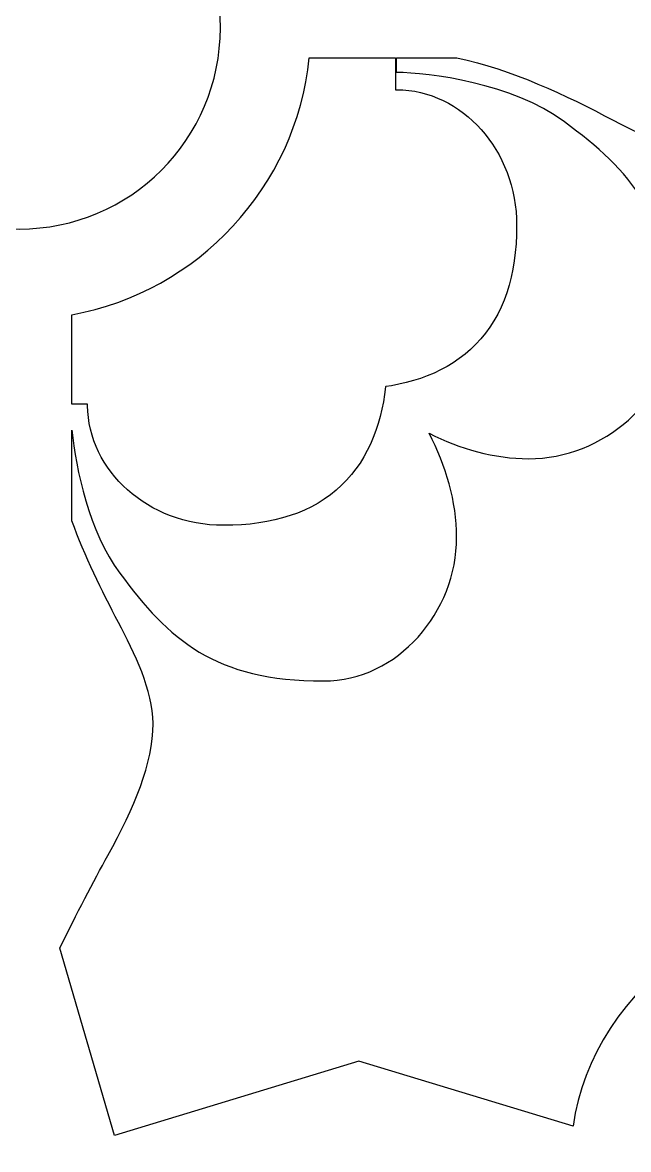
# Model space of a CAD drawing. Header units: centimetres. Extents: x 21.2 to 27, y -9 to 9.
# Drawn here: x 22.782 to 23.446, y -4.945 to -3.711 of the extents above; entities that cross this region are included whole.
import ezdxf

# ---------------------------------------------------------------- set-up
doc = ezdxf.new("R2010")
doc.units = ezdxf.units.CM
doc.header["$MEASUREMENT"] = 0
doc.layers.add('layer 1', color=7, linetype='Continuous')

msp = doc.modelspace()

# ---------------------------------------------------------------- linework, layer by layer
at = {"layer": 'layer 1', "color": 250}
for points, knots in [([(21.19047, -9.00019), (21.19047, -9.00019), (21.19047, -7.7491), (21.19047, -7.7491), (21.19047, -7.7491), (21.19047, -7.7491), (21.19047, -7.63661), (21.19047, -7.63661), (21.19047, -7.63661), (21.19047, -7.63661), (21.19047, -7.23319), (21.19047, -7.23319), (21.19047, -7.23319), (21.19047, -7.23319), (21.19047, -7.03897), (21.19047, -7.03897), (21.19047, -7.03897), (21.19047, -7.03897), (21.19047, -5.26695), (21.19047, -5.26695), (21.19047, -5.26695), (21.19047, -5.26695), (21.19047, -5.15446), (21.19047, -5.15446), (21.19047, -5.15446), (21.19047, -5.15446), (21.19047, -4.75104), (21.19047, -4.75104), (21.19047, -4.75104), (21.19047, -4.75104), (21.19047, -4.55682), (21.19047, -4.55682), (21.19047, -4.55682), (21.19047, -4.55682), (21.19047, -2.7848), (21.19047, -2.7848), (21.19047, -2.7848), (21.19047, -2.7848), (21.19047, -2.67231), (21.19047, -2.67231), (21.19047, -2.67231), (21.19047, -2.67231), (21.19047, -2.26889), (21.19047, -2.26889), (21.19047, -2.26889), (21.19047, -2.26889), (21.19047, -2.07467), (21.19047, -2.07467), (21.19047, -2.07467), (21.19047, -2.07467), (21.19047, -0.30265), (21.19047, -0.30265), (21.19047, -0.30265), (21.19047, -0.30265), (21.19047, -0.19016), (21.19047, -0.19016), (21.19047, -0.19016), (21.19047, -0.19016), (21.19047, 0.21326), (21.19047, 0.21326), (21.19047, 0.21326), (21.19047, 0.21326), (21.19047, 0.40748), (21.19047, 0.40748), (21.19047, 0.40748), (21.19047, 0.40748), (21.19047, 2.1795), (21.19047, 2.1795), (21.19047, 2.1795), (21.19047, 2.1795), (21.19047, 2.29199), (21.19047, 2.29199), (21.19047, 2.29199), (21.19047, 2.29199), (21.19047, 2.69541), (21.19047, 2.69541), (21.19047, 2.69541), (21.19047, 2.69541), (21.19047, 2.88963), (21.19047, 2.88963), (21.19047, 2.88963), (21.19047, 2.88963), (21.19047, 4.66165), (21.19047, 4.66165), (21.19047, 4.66165), (21.19047, 4.66165), (21.19047, 4.77414), (21.19047, 4.77414), (21.19047, 4.77414), (21.19047, 4.77414), (21.19047, 5.17756), (21.19047, 5.17756), (21.19047, 5.17756), (21.19047, 5.17756), (21.19047, 5.37178), (21.19047, 5.37178), (21.19047, 5.37178), (21.19047, 5.37178), (21.19047, 7.1438), (21.19047, 7.1438), (21.19047, 7.1438), (21.19047, 7.1438), (21.19047, 7.25629), (21.19047, 7.25629), (21.19047, 7.25629), (21.19047, 7.25629), (21.19047, 7.65971), (21.19047, 7.65971), (21.19047, 7.65971), (21.19047, 7.65971), (21.19047, 7.85393), (21.19047, 7.85393), (21.19047, 7.85393), (21.19047, 7.85393), (21.19047, 9.00077), (21.19047, 9.00077), (21.19047, 9.00077), (21.19047, 9.00077), (22.06369, 9.00077), (22.06369, 9.00077), (22.06369, 9.00077), (22.06369, 9.00077), (22.26069, 9.00077), (22.26069, 9.00077), (22.26069, 9.00077), (22.26069, 9.00077), (22.75317, 9.00077), (22.75317, 9.00077), (22.75317, 9.00077), (22.75317, 9.00077), (22.83643, 9.00077), (22.83643, 9.00077), (22.83643, 9.00077), (22.83643, 9.00077), (23.30109, 9.00077), (23.30109, 9.00077), (23.30109, 9.00077), (23.30109, 9.00077), (23.4937, 9.00077), (23.4937, 9.00077), (23.4937, 9.00077), (23.4937, 9.00077), (24.69645, 9.00077), (24.69645, 9.00077), (24.69645, 9.00077), (24.69645, 9.00077), (24.89344, 9.00077), (24.89344, 9.00077), (24.89344, 9.00077), (24.89344, 9.00077), (25.38592, 9.00077), (25.38592, 9.00077), (25.38592, 9.00077), (25.38592, 9.00077), (25.46919, 9.00077), (25.46919, 9.00077), (25.46919, 9.00077), (25.46919, 9.00077), (25.93384, 9.00077), (25.93384, 9.00077), (25.93384, 9.00077), (25.93384, 9.00077), (26.12645, 9.00077), (26.12645, 9.00077), (26.12645, 9.00077), (26.12645, 9.00077), (26.99977, 9.00077), (26.99977, 9.00077), (26.99977, 9.00077), (26.99977, 9.00077), (26.99977, 7.78696), (26.99977, 7.78696), (26.99977, 7.78696), (26.99977, 7.78696), (26.99977, 7.67444), (26.99977, 7.67444), (26.99977, 7.67444), (26.99977, 7.67444), (26.99977, 7.27121), (26.99977, 7.27121), (26.99977, 7.27121), (26.99977, 7.27121), (26.99977, 7.0909), (26.99977, 7.0909), (26.99977, 7.0909), (26.99977, 7.0909), (26.99977, 5.25821), (26.99977, 5.25821), (26.99977, 5.25821), (26.99977, 5.25821), (26.99977, 5.1457), (26.99977, 5.1457), (26.99977, 5.1457), (26.99977, 5.1457), (26.99977, 4.74247), (26.99977, 4.74247), (26.99977, 4.74247), (26.99977, 4.74247), (26.99977, 4.56216), (26.99977, 4.56216), (26.99977, 4.56216), (26.99977, 4.56216), (26.99977, 2.79003), (26.99977, 2.79003), (26.99977, 2.79003), (26.99977, 2.79003), (26.99977, 2.67751), (26.99977, 2.67751), (26.99977, 2.67751), (26.99977, 2.67751), (26.99977, 2.27429), (26.99977, 2.27429), (26.99977, 2.27429), (26.99977, 2.27429), (26.99977, 2.09398), (26.99977, 2.09398), (26.99977, 2.09398), (26.99977, 2.09398), (26.99977, 0.32184), (26.99977, 0.32184), (26.99977, 0.32184), (26.99977, 0.32184), (26.99977, 0.20933), (26.99977, 0.20933), (26.99977, 0.20933), (26.99977, 0.20933), (26.99977, -0.1939), (26.99977, -0.1939), (26.99977, -0.1939), (26.99977, -0.1939), (26.99977, -0.37421), (26.99977, -0.37421), (26.99977, -0.37421), (26.99977, -0.37421), (26.99977, -2.14634), (26.99977, -2.14634), (26.99977, -2.14634), (26.99977, -2.14634), (26.99977, -2.25886), (26.99977, -2.25886), (26.99977, -2.25886), (26.99977, -2.25886), (26.99977, -2.66208), (26.99977, -2.66208), (26.99977, -2.66208), (26.99977, -2.66208), (26.99977, -2.84239), (26.99977, -2.84239), (26.99977, -2.84239), (26.99977, -2.84239), (26.99977, -4.61452), (26.99977, -4.61452), (26.99977, -4.61452), (26.99977, -4.61452), (26.99977, -4.72704), (26.99977, -4.72704), (26.99977, -4.72704), (26.99977, -4.72704), (26.99977, -5.13027), (26.99977, -5.13027), (26.99977, -5.13027), (26.99977, -5.13027), (26.99977, -5.31058), (26.99977, -5.31058), (26.99977, -5.31058), (26.99977, -5.31058), (26.99977, -7.08271), (26.99977, -7.08271), (26.99977, -7.08271), (26.99977, -7.08271), (26.99977, -7.19522), (26.99977, -7.19522), (26.99977, -7.19522), (26.99977, -7.19522), (26.99977, -7.59845), (26.99977, -7.59845), (26.99977, -7.59845), (26.99977, -7.59845), (26.99977, -7.77876), (26.99977, -7.77876), (26.99977, -7.77876), (26.99977, -7.77876), (26.99977, -9.00019), (26.99977, -9.00019), (26.99977, -9.00019), (26.99977, -9.00019), (26.12655, -9.00019), (26.12655, -9.00019), (26.12655, -9.00019), (26.12655, -9.00019), (25.92852, -9.00019), (25.92852, -9.00019), (25.92852, -9.00019), (25.92852, -9.00019), (25.46919, -9.00019), (25.46919, -9.00019), (25.46919, -9.00019), (25.46919, -9.00019), (25.38592, -9.00019), (25.38592, -9.00019), (25.38592, -9.00019), (25.38592, -9.00019), (24.89003, -9.00019), (24.89003, -9.00019), (24.89003, -9.00019), (24.89003, -9.00019), (24.69651, -9.00019), (24.69651, -9.00019), (24.69651, -9.00019), (24.69651, -9.00019), (23.4938, -9.00019), (23.4938, -9.00019), (23.4938, -9.00019), (23.4938, -9.00019), (23.29577, -9.00019), (23.29577, -9.00019), (23.29577, -9.00019), (23.29577, -9.00019), (22.83643, -9.00019), (22.83643, -9.00019), (22.83643, -9.00019), (22.83643, -9.00019), (22.75317, -9.00019), (22.75317, -9.00019), (22.75317, -9.00019), (22.75317, -9.00019), (22.25728, -9.00019), (22.25728, -9.00019), (22.25728, -9.00019), (22.25728, -9.00019), (22.06376, -9.00019), (22.06376, -9.00019), (22.06376, -9.00019), (22.06376, -9.00019), (21.19047, -9.00019), (21.19047, -9.00019)], [0, 0, 0, 0, 0.0117647, 0.0117647, 0.0117647, 0.0117647, 0.0235294, 0.0235294, 0.0235294, 0.0235294, 0.0352941, 0.0352941, 0.0352941, 0.0352941, 0.0470588, 0.0470588, 0.0470588, 0.0470588, 0.0588235, 0.0588235, 0.0588235, 0.0588235, 0.0705882, 0.0705882, 0.0705882, 0.0705882, 0.0823529, 0.0823529, 0.0823529, 0.0823529, 0.0941176, 0.0941176, 0.0941176, 0.0941176, 0.1058824, 0.1058824, 0.1058824, 0.1058824, 0.1176471, 0.1176471, 0.1176471, 0.1176471, 0.1294118, 0.1294118, 0.1294118, 0.1294118, 0.1411765, 0.1411765, 0.1411765, 0.1411765, 0.1529412, 0.1529412, 0.1529412, 0.1529412, 0.1647059, 0.1647059, 0.1647059, 0.1647059, 0.1764706, 0.1764706, 0.1764706, 0.1764706, 0.1882353, 0.1882353, 0.1882353, 0.1882353, 0.2, 0.2, 0.2, 0.2, 0.2117647, 0.2117647, 0.2117647, 0.2117647, 0.2235294, 0.2235294, 0.2235294, 0.2235294, 0.2352941, 0.2352941, 0.2352941, 0.2352941, 0.2470588, 0.2470588, 0.2470588, 0.2470588, 0.2588235, 0.2588235, 0.2588235, 0.2588235, 0.2705882, 0.2705882, 0.2705882, 0.2705882, 0.2823529, 0.2823529, 0.2823529, 0.2823529, 0.2941176, 0.2941176, 0.2941176, 0.2941176, 0.3058824, 0.3058824, 0.3058824, 0.3058824, 0.3176471, 0.3176471, 0.3176471, 0.3176471, 0.3294118, 0.3294118, 0.3294118, 0.3294118, 0.3411765, 0.3411765, 0.3411765, 0.3411765, 0.3529412, 0.3529412, 0.3529412, 0.3529412, 0.3647059, 0.3647059, 0.3647059, 0.3647059, 0.3764706, 0.3764706, 0.3764706, 0.3764706, 0.3882353, 0.3882353, 0.3882353, 0.3882353, 0.4, 0.4, 0.4, 0.4, 0.4117647, 0.4117647, 0.4117647, 0.4117647, 0.4235294, 0.4235294, 0.4235294, 0.4235294, 0.4352941, 0.4352941, 0.4352941, 0.4352941, 0.4470588, 0.4470588, 0.4470588, 0.4470588, 0.4588235, 0.4588235, 0.4588235, 0.4588235, 0.4705882, 0.4705882, 0.4705882, 0.4705882, 0.4823529, 0.4823529, 0.4823529, 0.4823529, 0.4941176, 0.4941176, 0.4941176, 0.4941176, 0.5058824, 0.5058824, 0.5058824, 0.5058824, 0.5176471, 0.5176471, 0.5176471, 0.5176471, 0.5294118, 0.5294118, 0.5294118, 0.5294118, 0.5411765, 0.5411765, 0.5411765, 0.5411765, 0.5529412, 0.5529412, 0.5529412, 0.5529412, 0.5647059, 0.5647059, 0.5647059, 0.5647059, 0.5764706, 0.5764706, 0.5764706, 0.5764706, 0.5882353, 0.5882353, 0.5882353, 0.5882353, 0.6, 0.6, 0.6, 0.6, 0.6117647, 0.6117647, 0.6117647, 0.6117647, 0.6235294, 0.6235294, 0.6235294, 0.6235294, 0.6352941, 0.6352941, 0.6352941, 0.6352941, 0.6470588, 0.6470588, 0.6470588, 0.6470588, 0.6588235, 0.6588235, 0.6588235, 0.6588235, 0.6705882, 0.6705882, 0.6705882, 0.6705882, 0.6823529, 0.6823529, 0.6823529, 0.6823529, 0.6941176, 0.6941176, 0.6941176, 0.6941176, 0.7058824, 0.7058824, 0.7058824, 0.7058824, 0.7176471, 0.7176471, 0.7176471, 0.7176471, 0.7294118, 0.7294118, 0.7294118, 0.7294118, 0.7411765, 0.7411765, 0.7411765, 0.7411765, 0.7529412, 0.7529412, 0.7529412, 0.7529412, 0.7647059, 0.7647059, 0.7647059, 0.7647059, 0.7764706, 0.7764706, 0.7764706, 0.7764706, 0.7882353, 0.7882353, 0.7882353, 0.7882353, 0.8, 0.8, 0.8, 0.8, 0.8117647, 0.8117647, 0.8117647, 0.8117647, 0.8235294, 0.8235294, 0.8235294, 0.8235294, 0.8352941, 0.8352941, 0.8352941, 0.8352941, 0.8470588, 0.8470588, 0.8470588, 0.8470588, 0.8588235, 0.8588235, 0.8588235, 0.8588235, 0.8705882, 0.8705882, 0.8705882, 0.8705882, 0.8823529, 0.8823529, 0.8823529, 0.8823529, 0.8941176, 0.8941176, 0.8941176, 0.8941176, 0.9058824, 0.9058824, 0.9058824, 0.9058824, 0.9176471, 0.9176471, 0.9176471, 0.9176471, 0.9294118, 0.9294118, 0.9294118, 0.9294118, 0.9411765, 0.9411765, 0.9411765, 0.9411765, 0.9529412, 0.9529412, 0.9529412, 0.9529412, 0.9647059, 0.9647059, 0.9647059, 0.9647059, 0.9764706, 0.9764706, 0.9764706, 0.9764706, 1, 1, 1, 1]), ([(22.55853, -3.71731), (22.55853, -3.59571), (22.65715, -3.4971), (22.77874, -3.4971), (22.77874, -3.4971), (22.90034, -3.4971), (22.99895, -3.59571), (22.99895, -3.71731), (22.99895, -3.71731), (22.99895, -3.8389), (22.90034, -3.93751), (22.77874, -3.93751), (22.77874, -3.93751), (22.65715, -3.93751), (22.55853, -3.8389), (22.55853, -3.71731)], [0, 0, 0, 0, 0.2, 0.2, 0.2, 0.2, 0.4, 0.4, 0.4, 0.4, 0.6, 0.6, 0.6, 0.6, 1, 1, 1, 1]), ([(24.05313, -3.81903), (24.05313, -3.81903), (23.80346, -3.74606), (23.80346, -3.74606), (23.80346, -3.74606), (23.76013, -3.76682), (23.71741, -3.78928), (23.68481, -3.80698), (23.68481, -3.80698), (23.63234, -3.83616), (23.58423, -3.85656), (23.54048, -3.85656), (23.54048, -3.85656), (23.50402, -3.85656), (23.46319, -3.83616), (23.42965, -3.81864), (23.42965, -3.81864), (23.37715, -3.79077), (23.31835, -3.76291), (23.25788, -3.7501), (23.25788, -3.7501), (23.25788, -3.7501), (23.19199, -3.7501), (23.19199, -3.7501), (23.19199, -3.7501), (23.19199, -3.7501), (23.19199, -3.76615), (23.19199, -3.76615), (23.19199, -3.76615), (23.22699, -3.76615), (23.31886, -3.77782), (23.37571, -3.82011), (23.37571, -3.82011), (23.44862, -3.87405), (23.49381, -3.92361), (23.49381, -4.0432), (23.49381, -4.0432), (23.49381, -4.12485), (23.41801, -4.189), (23.33633, -4.189), (23.33633, -4.189), (23.29939, -4.189), (23.26124, -4.17824), (23.22744, -4.1612), (23.22744, -4.1612), (23.24591, -4.19616), (23.25772, -4.23618), (23.25772, -4.2749), (23.25772, -4.2749), (23.25772, -4.35657), (23.19358, -4.43237), (23.11192, -4.43237), (23.11192, -4.43237), (22.99234, -4.43237), (22.94278, -4.38719), (22.88883, -4.31427), (22.88883, -4.31427), (22.85503, -4.26883), (22.84079, -4.201), (22.83643, -4.15773), (22.83643, -4.15773), (22.83643, -4.15773), (22.83643, -4.25709), (22.83643, -4.25709), (22.83643, -4.25709), (22.85051, -4.296), (22.86895, -4.33348), (22.88738, -4.36822), (22.88738, -4.36822), (22.90488, -4.40175), (22.92528, -4.44258), (22.92528, -4.47904), (22.92528, -4.47904), (22.92528, -4.52279), (22.90488, -4.5709), (22.8757, -4.62337), (22.8757, -4.62337), (22.86036, -4.65164), (22.84144, -4.68752), (22.82315, -4.72481), (22.82315, -4.72481), (22.82315, -4.72481), (22.88314, -4.93008), (22.88314, -4.93008), (22.88314, -4.93008), (22.88314, -4.93008), (23.15074, -4.84865), (23.15074, -4.84865), (23.15074, -4.84865), (23.15074, -4.84865), (23.38515, -4.91998), (23.38515, -4.91998), (23.38515, -4.91998), (23.4059, -4.76724), (23.5697, -4.64695), (23.77228, -4.63891), (23.77228, -4.63891), (23.7747, -4.42958), (23.89684, -4.25815), (24.05313, -4.23653), (24.05313, -4.23653), (24.05313, -4.23653), (24.05313, -3.81903), (24.05313, -3.81903)], [0, 0, 0, 0, 0.037037, 0.037037, 0.037037, 0.037037, 0.0740741, 0.0740741, 0.0740741, 0.0740741, 0.1111111, 0.1111111, 0.1111111, 0.1111111, 0.1481481, 0.1481481, 0.1481481, 0.1481481, 0.1851852, 0.1851852, 0.1851852, 0.1851852, 0.2222222, 0.2222222, 0.2222222, 0.2222222, 0.2592593, 0.2592593, 0.2592593, 0.2592593, 0.2962963, 0.2962963, 0.2962963, 0.2962963, 0.3333333, 0.3333333, 0.3333333, 0.3333333, 0.3703704, 0.3703704, 0.3703704, 0.3703704, 0.4074074, 0.4074074, 0.4074074, 0.4074074, 0.4444444, 0.4444444, 0.4444444, 0.4444444, 0.4814815, 0.4814815, 0.4814815, 0.4814815, 0.5185185, 0.5185185, 0.5185185, 0.5185185, 0.5555556, 0.5555556, 0.5555556, 0.5555556, 0.5925926, 0.5925926, 0.5925926, 0.5925926, 0.6296296, 0.6296296, 0.6296296, 0.6296296, 0.6666667, 0.6666667, 0.6666667, 0.6666667, 0.7037037, 0.7037037, 0.7037037, 0.7037037, 0.7407407, 0.7407407, 0.7407407, 0.7407407, 0.7777778, 0.7777778, 0.7777778, 0.7777778, 0.8148148, 0.8148148, 0.8148148, 0.8148148, 0.8518519, 0.8518519, 0.8518519, 0.8518519, 0.8888889, 0.8888889, 0.8888889, 0.8888889, 0.9259259, 0.9259259, 0.9259259, 0.9259259, 1, 1, 1, 1]), ([(23.19071, -3.7501), (23.19071, -3.7501), (23.09629, -3.7501), (23.09629, -3.7501), (23.09629, -3.7501), (23.08182, -3.89179), (22.97466, -4.00608), (22.83643, -4.03132), (22.83643, -4.03132), (22.83643, -4.03132), (22.83643, -4.12928), (22.83643, -4.12928), (22.83643, -4.12928), (22.83643, -4.12928), (22.85367, -4.12928), (22.85367, -4.12928), (22.85367, -4.12928), (22.85367, -4.12928), (22.85367, -4.13106), (22.85367, -4.13106), (22.85367, -4.13106), (22.85367, -4.13106), (22.85385, -4.13722), (22.85385, -4.13722), (22.85385, -4.13722), (22.85385, -4.13722), (22.85445, -4.14382), (22.85445, -4.14382), (22.85445, -4.14382), (22.85445, -4.14382), (22.85543, -4.15037), (22.85543, -4.15037), (22.85543, -4.15037), (22.85543, -4.15037), (22.85678, -4.15681), (22.85678, -4.15681), (22.85678, -4.15681), (22.85678, -4.15681), (22.85847, -4.16315), (22.85847, -4.16315), (22.85847, -4.16315), (22.85847, -4.16315), (22.86052, -4.16937), (22.86052, -4.16937), (22.86052, -4.16937), (22.86052, -4.16937), (22.8629, -4.17547), (22.8629, -4.17547), (22.8629, -4.17547), (22.8629, -4.17547), (22.86559, -4.18142), (22.86559, -4.18142), (22.86559, -4.18142), (22.86559, -4.18142), (22.86858, -4.18723), (22.86858, -4.18723), (22.86858, -4.18723), (22.86858, -4.18723), (22.87189, -4.19289), (22.87189, -4.19289), (22.87189, -4.19289), (22.87189, -4.19289), (22.87547, -4.19839), (22.87547, -4.19839), (22.87547, -4.19839), (22.87547, -4.19839), (22.87933, -4.20371), (22.87933, -4.20371), (22.87933, -4.20371), (22.87933, -4.20371), (22.88345, -4.20885), (22.88345, -4.20885), (22.88345, -4.20885), (22.88345, -4.20885), (22.88784, -4.21381), (22.88784, -4.21381), (22.88784, -4.21381), (22.88784, -4.21381), (22.89248, -4.21859), (22.89248, -4.21859), (22.89248, -4.21859), (22.89248, -4.21859), (22.89736, -4.22315), (22.89736, -4.22315), (22.89736, -4.22315), (22.89736, -4.22315), (22.90247, -4.2275), (22.90247, -4.2275), (22.90247, -4.2275), (22.90247, -4.2275), (22.90782, -4.23165), (22.90782, -4.23165), (22.90782, -4.23165), (22.90782, -4.23165), (22.91339, -4.23557), (22.91339, -4.23557), (22.91339, -4.23557), (22.91339, -4.23557), (22.91917, -4.23925), (22.91917, -4.23925), (22.91917, -4.23925), (22.91917, -4.23925), (22.92516, -4.2427), (22.92516, -4.2427), (22.92516, -4.2427), (22.92516, -4.2427), (22.93136, -4.24589), (22.93136, -4.24589), (22.93136, -4.24589), (22.93136, -4.24589), (22.93774, -4.24883), (22.93774, -4.24883), (22.93774, -4.24883), (22.93774, -4.24883), (22.94431, -4.25149), (22.94431, -4.25149), (22.94431, -4.25149), (22.94431, -4.25149), (22.95105, -4.25387), (22.95105, -4.25387), (22.95105, -4.25387), (22.95105, -4.25387), (22.95798, -4.25597), (22.95798, -4.25597), (22.95798, -4.25597), (22.95798, -4.25597), (22.96506, -4.25777), (22.96506, -4.25777), (22.96506, -4.25777), (22.96506, -4.25777), (22.9723, -4.25926), (22.9723, -4.25926), (22.9723, -4.25926), (22.9723, -4.25926), (22.97967, -4.26043), (22.97967, -4.26043), (22.97967, -4.26043), (22.97967, -4.26043), (22.98718, -4.26128), (22.98718, -4.26128), (22.98718, -4.26128), (22.98718, -4.26128), (22.99481, -4.26179), (22.99481, -4.26179), (22.99481, -4.26179), (22.99481, -4.26179), (23.00244, -4.26196), (23.00244, -4.26196), (23.00244, -4.26196), (23.00244, -4.26196), (23.01252, -4.2618), (23.01252, -4.2618), (23.01252, -4.2618), (23.01252, -4.2618), (23.02223, -4.26132), (23.02223, -4.26132), (23.02223, -4.26132), (23.02223, -4.26132), (23.0317, -4.26051), (23.0317, -4.26051), (23.0317, -4.26051), (23.0317, -4.26051), (23.04092, -4.25936), (23.04092, -4.25936), (23.04092, -4.25936), (23.04092, -4.25936), (23.0499, -4.25788), (23.0499, -4.25788), (23.0499, -4.25788), (23.0499, -4.25788), (23.05865, -4.25606), (23.05865, -4.25606), (23.05865, -4.25606), (23.05865, -4.25606), (23.06716, -4.25388), (23.06716, -4.25388), (23.06716, -4.25388), (23.06716, -4.25388), (23.07542, -4.25135), (23.07542, -4.25135), (23.07542, -4.25135), (23.07542, -4.25135), (23.08343, -4.24846), (23.08343, -4.24846), (23.08343, -4.24846), (23.08343, -4.24846), (23.09119, -4.2452), (23.09119, -4.2452), (23.09119, -4.2452), (23.09119, -4.2452), (23.09868, -4.24158), (23.09868, -4.24158), (23.09868, -4.24158), (23.09868, -4.24158), (23.10589, -4.23759), (23.10589, -4.23759), (23.10589, -4.23759), (23.10589, -4.23759), (23.1128, -4.23324), (23.1128, -4.23324), (23.1128, -4.23324), (23.1128, -4.23324), (23.11941, -4.22854), (23.11941, -4.22854), (23.11941, -4.22854), (23.11941, -4.22854), (23.1257, -4.2235), (23.1257, -4.2235), (23.1257, -4.2235), (23.1257, -4.2235), (23.13165, -4.21813), (23.13165, -4.21813), (23.13165, -4.21813), (23.13165, -4.21813), (23.13725, -4.21245), (23.13725, -4.21245), (23.13725, -4.21245), (23.13725, -4.21245), (23.1425, -4.20647), (23.1425, -4.20647), (23.1425, -4.20647), (23.1425, -4.20647), (23.14738, -4.20023), (23.14738, -4.20023), (23.14738, -4.20023), (23.14738, -4.20023), (23.1519, -4.19374), (23.1519, -4.19374), (23.1519, -4.19374), (23.1519, -4.19374), (23.15607, -4.18702), (23.15607, -4.18702), (23.15607, -4.18702), (23.15607, -4.18702), (23.15988, -4.18009), (23.15988, -4.18009), (23.15988, -4.18009), (23.15988, -4.18009), (23.16334, -4.17296), (23.16334, -4.17296), (23.16334, -4.17296), (23.16334, -4.17296), (23.16647, -4.16566), (23.16647, -4.16566), (23.16647, -4.16566), (23.16647, -4.16566), (23.16928, -4.15819), (23.16928, -4.15819), (23.16928, -4.15819), (23.16928, -4.15819), (23.17177, -4.15057), (23.17177, -4.15057), (23.17177, -4.15057), (23.17177, -4.15057), (23.17396, -4.1428), (23.17396, -4.1428), (23.17396, -4.1428), (23.17396, -4.1428), (23.17587, -4.13489), (23.17587, -4.13489), (23.17587, -4.13489), (23.17587, -4.13489), (23.17749, -4.12684), (23.17749, -4.12684), (23.17749, -4.12684), (23.17749, -4.12684), (23.17886, -4.11866), (23.17886, -4.11866), (23.17886, -4.11866), (23.17886, -4.11866), (23.17997, -4.11035), (23.17997, -4.11035), (23.17997, -4.11035), (23.17997, -4.11035), (23.17999, -4.1101), (23.17999, -4.1101), (23.17999, -4.1101), (23.17999, -4.1101), (23.18625, -4.10911), (23.18625, -4.10911), (23.18625, -4.10911), (23.18625, -4.10911), (23.1944, -4.10754), (23.1944, -4.10754), (23.1944, -4.10754), (23.1944, -4.10754), (23.20241, -4.10569), (23.20241, -4.10569), (23.20241, -4.10569), (23.20241, -4.10569), (23.21028, -4.10354), (23.21028, -4.10354), (23.21028, -4.10354), (23.21028, -4.10354), (23.21801, -4.1011), (23.21801, -4.1011), (23.21801, -4.1011), (23.21801, -4.1011), (23.22557, -4.09834), (23.22557, -4.09834), (23.22557, -4.09834), (23.22557, -4.09834), (23.23297, -4.09525), (23.23297, -4.09525), (23.23297, -4.09525), (23.23297, -4.09525), (23.24019, -4.09182), (23.24019, -4.09182), (23.24019, -4.09182), (23.24019, -4.09182), (23.24722, -4.08804), (23.24722, -4.08804), (23.24722, -4.08804), (23.24722, -4.08804), (23.25403, -4.08391), (23.25403, -4.08391), (23.25403, -4.08391), (23.25403, -4.08391), (23.26062, -4.07941), (23.26062, -4.07941), (23.26062, -4.07941), (23.26062, -4.07941), (23.26696, -4.07454), (23.26696, -4.07454), (23.26696, -4.07454), (23.26696, -4.07454), (23.27303, -4.0693), (23.27303, -4.0693), (23.27303, -4.0693), (23.27303, -4.0693), (23.2788, -4.0637), (23.2788, -4.0637), (23.2788, -4.0637), (23.2788, -4.0637), (23.28426, -4.05775), (23.28426, -4.05775), (23.28426, -4.05775), (23.28426, -4.05775), (23.28939, -4.05146), (23.28939, -4.05146), (23.28939, -4.05146), (23.28939, -4.05146), (23.29417, -4.04483), (23.29417, -4.04483), (23.29417, -4.04483), (23.29417, -4.04483), (23.29859, -4.03789), (23.29859, -4.03789), (23.29859, -4.03789), (23.29859, -4.03789), (23.30265, -4.03065), (23.30265, -4.03065), (23.30265, -4.03065), (23.30265, -4.03065), (23.30634, -4.02312), (23.30634, -4.02312), (23.30634, -4.02312), (23.30634, -4.02312), (23.30965, -4.01532), (23.30965, -4.01532), (23.30965, -4.01532), (23.30965, -4.01532), (23.31259, -4.00726), (23.31259, -4.00726), (23.31259, -4.00726), (23.31259, -4.00726), (23.31517, -3.99894), (23.31517, -3.99894), (23.31517, -3.99894), (23.31517, -3.99894), (23.31738, -3.99037), (23.31738, -3.99037), (23.31738, -3.99037), (23.31738, -3.99037), (23.31924, -3.98157), (23.31924, -3.98157), (23.31924, -3.98157), (23.31924, -3.98157), (23.32075, -3.97252), (23.32075, -3.97252), (23.32075, -3.97252), (23.32075, -3.97252), (23.32191, -3.96322), (23.32191, -3.96322), (23.32191, -3.96322), (23.32191, -3.96322), (23.32274, -3.95368), (23.32274, -3.95368), (23.32274, -3.95368), (23.32274, -3.95368), (23.32324, -3.94389), (23.32324, -3.94389), (23.32324, -3.94389), (23.32324, -3.94389), (23.3234, -3.93372), (23.3234, -3.93372), (23.3234, -3.93372), (23.3234, -3.93372), (23.32323, -3.92608), (23.32323, -3.92608), (23.32323, -3.92608), (23.32323, -3.92608), (23.32271, -3.91845), (23.32271, -3.91845), (23.32271, -3.91845), (23.32271, -3.91845), (23.32186, -3.91095), (23.32186, -3.91095), (23.32186, -3.91095), (23.32186, -3.91095), (23.32069, -3.90357), (23.32069, -3.90357), (23.32069, -3.90357), (23.32069, -3.90357), (23.3192, -3.89634), (23.3192, -3.89634), (23.3192, -3.89634), (23.3192, -3.89634), (23.3174, -3.88926), (23.3174, -3.88926), (23.3174, -3.88926), (23.3174, -3.88926), (23.31531, -3.88234), (23.31531, -3.88234), (23.31531, -3.88234), (23.31531, -3.88234), (23.31292, -3.87559), (23.31292, -3.87559), (23.31292, -3.87559), (23.31292, -3.87559), (23.31025, -3.86901), (23.31025, -3.86901), (23.31025, -3.86901), (23.31025, -3.86901), (23.30732, -3.86263), (23.30732, -3.86263), (23.30732, -3.86263), (23.30732, -3.86263), (23.30413, -3.85644), (23.30413, -3.85644), (23.30413, -3.85644), (23.30413, -3.85644), (23.30069, -3.85045), (23.30069, -3.85045), (23.30069, -3.85045), (23.30069, -3.85045), (23.297, -3.84466), (23.297, -3.84466), (23.297, -3.84466), (23.297, -3.84466), (23.29309, -3.8391), (23.29309, -3.8391), (23.29309, -3.8391), (23.29309, -3.8391), (23.28894, -3.83375), (23.28894, -3.83375), (23.28894, -3.83375), (23.28894, -3.83375), (23.28458, -3.82863), (23.28458, -3.82863), (23.28458, -3.82863), (23.28458, -3.82863), (23.28001, -3.82375), (23.28001, -3.82375), (23.28001, -3.82375), (23.28001, -3.82375), (23.27524, -3.81911), (23.27524, -3.81911), (23.27524, -3.81911), (23.27524, -3.81911), (23.27029, -3.81473), (23.27029, -3.81473), (23.27029, -3.81473), (23.27029, -3.81473), (23.26514, -3.8106), (23.26514, -3.8106), (23.26514, -3.8106), (23.26514, -3.8106), (23.25982, -3.80674), (23.25982, -3.80674), (23.25982, -3.80674), (23.25982, -3.80674), (23.25433, -3.80316), (23.25433, -3.80316), (23.25433, -3.80316), (23.25433, -3.80316), (23.24867, -3.79986), (23.24867, -3.79986), (23.24867, -3.79986), (23.24867, -3.79986), (23.24286, -3.79685), (23.24286, -3.79685), (23.24286, -3.79685), (23.24286, -3.79685), (23.2369, -3.79416), (23.2369, -3.79416), (23.2369, -3.79416), (23.2369, -3.79416), (23.23081, -3.79178), (23.23081, -3.79178), (23.23081, -3.79178), (23.23081, -3.79178), (23.22458, -3.78974), (23.22458, -3.78974), (23.22458, -3.78974), (23.22458, -3.78974), (23.21825, -3.78804), (23.21825, -3.78804), (23.21825, -3.78804), (23.21825, -3.78804), (23.2118, -3.78669), (23.2118, -3.78669), (23.2118, -3.78669), (23.2118, -3.78669), (23.20527, -3.78571), (23.20527, -3.78571), (23.20527, -3.78571), (23.20527, -3.78571), (23.19866, -3.78512), (23.19866, -3.78512), (23.19866, -3.78512), (23.19866, -3.78512), (23.1925, -3.78493), (23.1925, -3.78493), (23.1925, -3.78493), (23.1925, -3.78493), (23.19071, -3.78493), (23.19071, -3.78493), (23.19071, -3.78493), (23.19071, -3.78493), (23.19071, -3.7501), (23.19071, -3.7501)], [0, 0, 0, 0, 0.0074627, 0.0074627, 0.0074627, 0.0074627, 0.0149254, 0.0149254, 0.0149254, 0.0149254, 0.0223881, 0.0223881, 0.0223881, 0.0223881, 0.0298507, 0.0298507, 0.0298507, 0.0298507, 0.0373134, 0.0373134, 0.0373134, 0.0373134, 0.0447761, 0.0447761, 0.0447761, 0.0447761, 0.0522388, 0.0522388, 0.0522388, 0.0522388, 0.0597015, 0.0597015, 0.0597015, 0.0597015, 0.0671642, 0.0671642, 0.0671642, 0.0671642, 0.0746269, 0.0746269, 0.0746269, 0.0746269, 0.0820896, 0.0820896, 0.0820896, 0.0820896, 0.0895522, 0.0895522, 0.0895522, 0.0895522, 0.0970149, 0.0970149, 0.0970149, 0.0970149, 0.1044776, 0.1044776, 0.1044776, 0.1044776, 0.1119403, 0.1119403, 0.1119403, 0.1119403, 0.119403, 0.119403, 0.119403, 0.119403, 0.1268657, 0.1268657, 0.1268657, 0.1268657, 0.1343284, 0.1343284, 0.1343284, 0.1343284, 0.141791, 0.141791, 0.141791, 0.141791, 0.1492537, 0.1492537, 0.1492537, 0.1492537, 0.1567164, 0.1567164, 0.1567164, 0.1567164, 0.1641791, 0.1641791, 0.1641791, 0.1641791, 0.1716418, 0.1716418, 0.1716418, 0.1716418, 0.1791045, 0.1791045, 0.1791045, 0.1791045, 0.1865672, 0.1865672, 0.1865672, 0.1865672, 0.1940299, 0.1940299, 0.1940299, 0.1940299, 0.2014925, 0.2014925, 0.2014925, 0.2014925, 0.2089552, 0.2089552, 0.2089552, 0.2089552, 0.2164179, 0.2164179, 0.2164179, 0.2164179, 0.2238806, 0.2238806, 0.2238806, 0.2238806, 0.2313433, 0.2313433, 0.2313433, 0.2313433, 0.238806, 0.238806, 0.238806, 0.238806, 0.2462687, 0.2462687, 0.2462687, 0.2462687, 0.2537313, 0.2537313, 0.2537313, 0.2537313, 0.261194, 0.261194, 0.261194, 0.261194, 0.2686567, 0.2686567, 0.2686567, 0.2686567, 0.2761194, 0.2761194, 0.2761194, 0.2761194, 0.2835821, 0.2835821, 0.2835821, 0.2835821, 0.2910448, 0.2910448, 0.2910448, 0.2910448, 0.2985075, 0.2985075, 0.2985075, 0.2985075, 0.3059701, 0.3059701, 0.3059701, 0.3059701, 0.3134328, 0.3134328, 0.3134328, 0.3134328, 0.3208955, 0.3208955, 0.3208955, 0.3208955, 0.3283582, 0.3283582, 0.3283582, 0.3283582, 0.3358209, 0.3358209, 0.3358209, 0.3358209, 0.3432836, 0.3432836, 0.3432836, 0.3432836, 0.3507463, 0.3507463, 0.3507463, 0.3507463, 0.358209, 0.358209, 0.358209, 0.358209, 0.3656716, 0.3656716, 0.3656716, 0.3656716, 0.3731343, 0.3731343, 0.3731343, 0.3731343, 0.380597, 0.380597, 0.380597, 0.380597, 0.3880597, 0.3880597, 0.3880597, 0.3880597, 0.3955224, 0.3955224, 0.3955224, 0.3955224, 0.4029851, 0.4029851, 0.4029851, 0.4029851, 0.4104478, 0.4104478, 0.4104478, 0.4104478, 0.4179104, 0.4179104, 0.4179104, 0.4179104, 0.4253731, 0.4253731, 0.4253731, 0.4253731, 0.4328358, 0.4328358, 0.4328358, 0.4328358, 0.4402985, 0.4402985, 0.4402985, 0.4402985, 0.4477612, 0.4477612, 0.4477612, 0.4477612, 0.4552239, 0.4552239, 0.4552239, 0.4552239, 0.4626866, 0.4626866, 0.4626866, 0.4626866, 0.4701493, 0.4701493, 0.4701493, 0.4701493, 0.4776119, 0.4776119, 0.4776119, 0.4776119, 0.4850746, 0.4850746, 0.4850746, 0.4850746, 0.4925373, 0.4925373, 0.4925373, 0.4925373, 0.5, 0.5, 0.5, 0.5, 0.5074627, 0.5074627, 0.5074627, 0.5074627, 0.5149254, 0.5149254, 0.5149254, 0.5149254, 0.5223881, 0.5223881, 0.5223881, 0.5223881, 0.5298507, 0.5298507, 0.5298507, 0.5298507, 0.5373134, 0.5373134, 0.5373134, 0.5373134, 0.5447761, 0.5447761, 0.5447761, 0.5447761, 0.5522388, 0.5522388, 0.5522388, 0.5522388, 0.5597015, 0.5597015, 0.5597015, 0.5597015, 0.5671642, 0.5671642, 0.5671642, 0.5671642, 0.5746269, 0.5746269, 0.5746269, 0.5746269, 0.5820896, 0.5820896, 0.5820896, 0.5820896, 0.5895522, 0.5895522, 0.5895522, 0.5895522, 0.5970149, 0.5970149, 0.5970149, 0.5970149, 0.6044776, 0.6044776, 0.6044776, 0.6044776, 0.6119403, 0.6119403, 0.6119403, 0.6119403, 0.619403, 0.619403, 0.619403, 0.619403, 0.6268657, 0.6268657, 0.6268657, 0.6268657, 0.6343284, 0.6343284, 0.6343284, 0.6343284, 0.641791, 0.641791, 0.641791, 0.641791, 0.6492537, 0.6492537, 0.6492537, 0.6492537, 0.6567164, 0.6567164, 0.6567164, 0.6567164, 0.6641791, 0.6641791, 0.6641791, 0.6641791, 0.6716418, 0.6716418, 0.6716418, 0.6716418, 0.6791045, 0.6791045, 0.6791045, 0.6791045, 0.6865672, 0.6865672, 0.6865672, 0.6865672, 0.6940299, 0.6940299, 0.6940299, 0.6940299, 0.7014925, 0.7014925, 0.7014925, 0.7014925, 0.7089552, 0.7089552, 0.7089552, 0.7089552, 0.7164179, 0.7164179, 0.7164179, 0.7164179, 0.7238806, 0.7238806, 0.7238806, 0.7238806, 0.7313433, 0.7313433, 0.7313433, 0.7313433, 0.738806, 0.738806, 0.738806, 0.738806, 0.7462687, 0.7462687, 0.7462687, 0.7462687, 0.7537313, 0.7537313, 0.7537313, 0.7537313, 0.761194, 0.761194, 0.761194, 0.761194, 0.7686567, 0.7686567, 0.7686567, 0.7686567, 0.7761194, 0.7761194, 0.7761194, 0.7761194, 0.7835821, 0.7835821, 0.7835821, 0.7835821, 0.7910448, 0.7910448, 0.7910448, 0.7910448, 0.7985075, 0.7985075, 0.7985075, 0.7985075, 0.8059701, 0.8059701, 0.8059701, 0.8059701, 0.8134328, 0.8134328, 0.8134328, 0.8134328, 0.8208955, 0.8208955, 0.8208955, 0.8208955, 0.8283582, 0.8283582, 0.8283582, 0.8283582, 0.8358209, 0.8358209, 0.8358209, 0.8358209, 0.8432836, 0.8432836, 0.8432836, 0.8432836, 0.8507463, 0.8507463, 0.8507463, 0.8507463, 0.858209, 0.858209, 0.858209, 0.858209, 0.8656716, 0.8656716, 0.8656716, 0.8656716, 0.8731343, 0.8731343, 0.8731343, 0.8731343, 0.880597, 0.880597, 0.880597, 0.880597, 0.8880597, 0.8880597, 0.8880597, 0.8880597, 0.8955224, 0.8955224, 0.8955224, 0.8955224, 0.9029851, 0.9029851, 0.9029851, 0.9029851, 0.9104478, 0.9104478, 0.9104478, 0.9104478, 0.9179104, 0.9179104, 0.9179104, 0.9179104, 0.9253731, 0.9253731, 0.9253731, 0.9253731, 0.9328358, 0.9328358, 0.9328358, 0.9328358, 0.9402985, 0.9402985, 0.9402985, 0.9402985, 0.9477612, 0.9477612, 0.9477612, 0.9477612, 0.9552239, 0.9552239, 0.9552239, 0.9552239, 0.9626866, 0.9626866, 0.9626866, 0.9626866, 0.9701493, 0.9701493, 0.9701493, 0.9701493, 0.9776119, 0.9776119, 0.9776119, 0.9776119, 0.9850746, 0.9850746, 0.9850746, 0.9850746, 1, 1, 1, 1])]:
    msp.add_open_spline(points, degree=3, knots=knots, dxfattribs=at)

doc.saveas('drawing.dxf')
